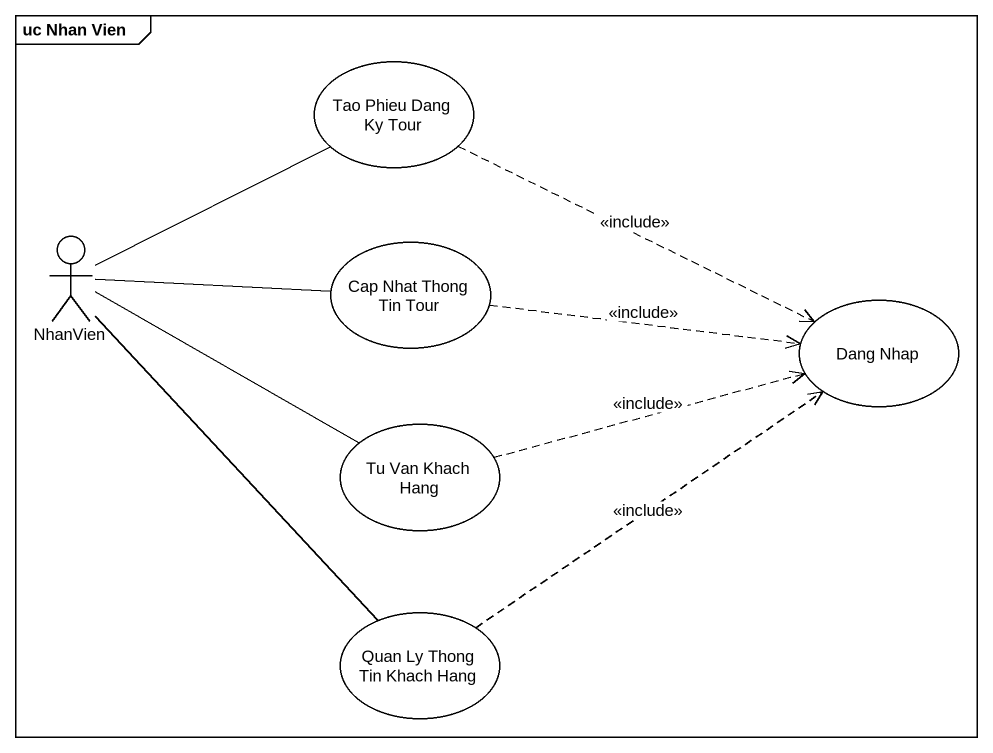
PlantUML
@startuml
mainframe uc Nhan Vien
usecase "Tao Phieu Dang Ky Tour" as Tao_Phieu_Dang_Ky_Tour
actor NhanVien
usecase "Cap Nhat Thong Tin Tour" as Cap_Nhat_Thong_Tin_Tour
usecase "Dang Nhap" as Dang_Nhap
usecase "Tu Van Khach Hang" as Tu_Van_Khach_Hang
usecase "Quan Ly Thong Tin Khach Hang" as Quan_Ly_Thong_Tin_Khach_Hang
Tao_Phieu_Dang_Ky_Tour .right.> Dang_Nhap : <<include>>
NhanVien -right- Tao_Phieu_Dang_Ky_Tour
NhanVien -right- Cap_Nhat_Thong_Tin_Tour
NhanVien -right- Tu_Van_Khach_Hang
NhanVien -- Quan_Ly_Thong_Tin_Khach_Hang
Cap_Nhat_Thong_Tin_Tour .right.> Dang_Nhap : <<include>>
Tu_Van_Khach_Hang .right.> Dang_Nhap : <<include>>
Quan_Ly_Thong_Tin_Khach_Hang .up.> Dang_Nhap : <<include>>
@enduml
